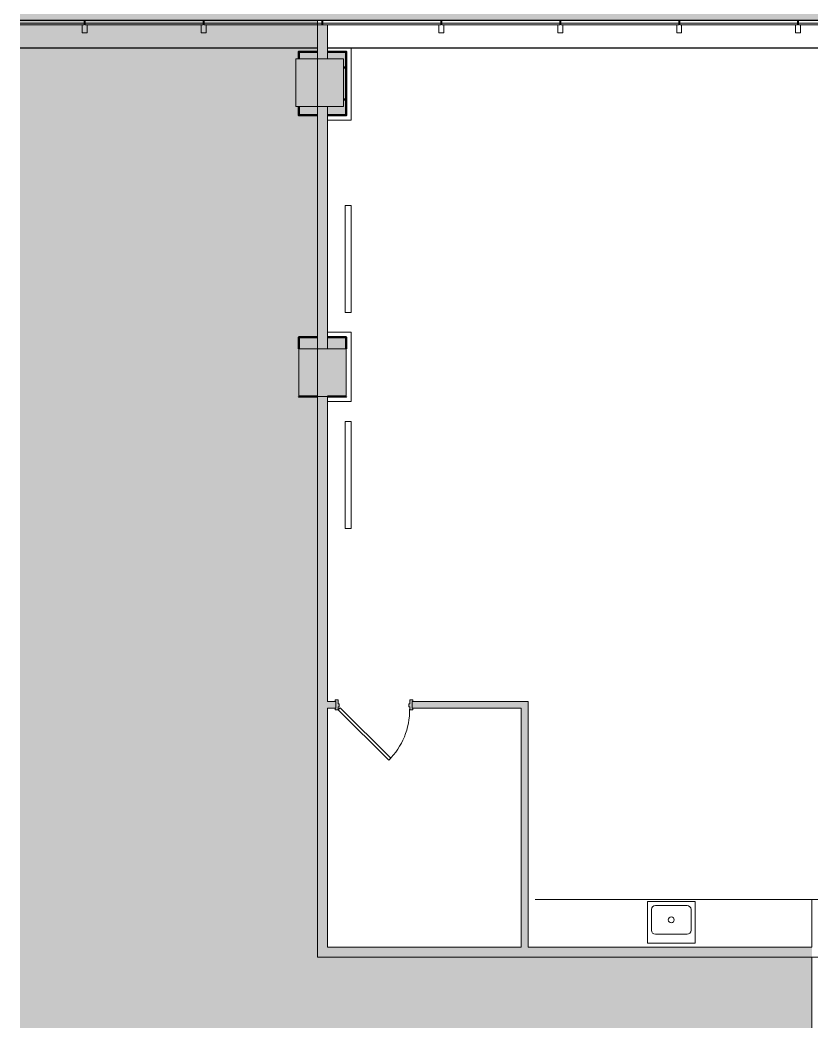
# Model space of a CAD drawing. Header units: inches. Extents: x 416 to 2283, y -56 to 1824.
# Drawn here: x 416 to 815, y 979 to 1485 of the extents above; entities that cross this region are included whole.
import ezdxf

# ---------------------------------------------------------------- set-up
doc = ezdxf.new("R2010")
doc.units = ezdxf.units.IN
doc.header["$MEASUREMENT"] = 0
for name, color, linetype, lineweight in [('A-DETL-GENF', 92, 'Continuous', 9), ('A-DETL-THIN', 151, 'Continuous', 9), ('A-DOOR', 31, 'Continuous', 13), ('A-WALL-PATT', 111, 'Continuous', 13), ('I-WALL', 2, 'Continuous', 13), ('Orbis - Background_dwg', 8, 'Continuous', 9), ('Orbis_AR$0$A-Wall-Exst', 7, 'Continuous', 9), ('Orbis_AR$0$TI_Grid_E957150$0$S-P1-COLS-CONC', 50, 'Continuous', 50), ('Orbis_AR$0$TI_Grid_E957150$0$S-P4-COLS-CONC', 50, 'Continuous', 50), ('Orbis_BB$0$A-Glaz-Assm', 10, 'Continuous', 20), ('Orbis_BB$0$A-Glaz-Assm-Glaz', 10, 'Continuous', 20), ('Orbis_BB$0$A-Wall-Exst', 7, 'Continuous', 9), ('Orbis_BB$0$TI_ARCH-02_E957150$0$A-Wall-Blow', 130, 'Continuous', 30), ('Orbis_BB$0$TI_Grid_E957150$0$S-02-COLS-CONC', 50, 'Continuous', 50), ('Orbis_BB$0$TI_Grid_E957150$0$S-02-COLS-CONC-PATT', 10, 'Continuous', 20), ('Orbis_BB$0$TI_Grid_E957150$0$S-04-COLS-CONC', 50, 'Continuous', 50), ('Orbis_BB$0$TI_Grid_E957150$0$S-05-COLS-CONC', 50, 'Continuous', 50), ('Orbis_BB$0$TI_Grid_E957150$0$S-06-COLS-CONC', 50, 'Continuous', 50), ('Orbis_BB$0$TI_Grid_E957150$0$S-07-COLS-CONC', 50, 'Continuous', 50), ('Orbis_BB$0$TI_Grid_E957150$0$S-08-COLS-CONC', 50, 'Continuous', 50), ('Orbis_BB$0$TI_Grid_E957150$0$S-09-COLS-CONC', 50, 'Continuous', 50), ('Orbis_BB$0$TI_Grid_E957150$0$S-11-COLS-CONC', 50, 'Continuous', 50), ('Orbis_BB$0$TI_Grid_E957150$0$S-12-COLS-CONC', 50, 'Continuous', 50), ('Orbis_BB$0$TI_Grid_E957150$0$S-12-COLS-CONC-PATT', 10, 'Continuous', 20), ('Orbis_BB$0$TI_Grid_E957150$0$S-P1-COLS-CONC', 50, 'Continuous', 50), ('Orbis_BB$0$TI_Grid_E957150$0$S-P1-COLS-CONC-PATT', 10, 'Continuous', 20), ('Orbis_BB$0$TI_Grid_E957150$0$S-P4-COLS-CONC', 50, 'Continuous', 50), ('Orbis_Furn$0$A-Flor-Case-Neww', 7, 'Continuous', 9), ('Orbis_Furn$0$A-Flor-Eqpm', 7, 'Continuous', 9), ('Orbis_Furn$0$A-Flor-Pfix-Neww', 7, 'Continuous', 9), ('S-COLS', 52, 'Continuous', 13)]:
    doc.layers.add(name, color=color, linetype=linetype, lineweight=lineweight)

# ---------------------------------------------------------------- blocks, each defined once
blk = doc.blocks.new('Concrete-Rectangular-Column - 24 x 24-V1-Level XX  POWER _ SIGNAL')
at = {"layer": 'S-COLS', "lineweight": 9}
blk.add_hatch(color=7, dxfattribs=at).paths.add_polyline_path([(12, -12), (12, 12), (-12, 12), (-12, -12)], flags=0)
at = {"layer": 'S-COLS', "color": 8, "lineweight": 20}
for p, q in [((12, 12), (-12, 12)), ((-12, 12), (-12, -12)), ((12, -12), (12, 12)), ((-12, -12), (12, -12))]:
    blk.add_line(p, q, dxfattribs=at)
blk = doc.blocks.new('Door - Single - Solid Door-6928107-Level XX  POWER _ SIGNAL')
at = {"layer": 'A-DOOR'}
h = blk.add_hatch(color=250, dxfattribs=at)
h.paths.add_polyline_path([(23.62, -2.59), (23.62, -1.84), (23.24, -1.84), (23.24, 1.66), (23.62, 1.66), (23.62, 2.41), (22.12, 2.41), (22.12, 0.41), (21.62, 0.41), (21.62, -1.09), (22.12, -1.09), (22.12, -2.59), (23.24, -2.59)], flags=0)
h.paths.add_polyline_path([(-14.13, -2.59), (-14.13, -1.09), (-13.63, -1.09), (-13.63, 0.41), (-14.13, 0.41), (-14.13, 2.41), (-15.63, 2.41), (-15.63, 1.66), (-15.26, 1.66), (-15.26, -1.84), (-15.63, -1.84), (-15.63, -2.59), (-15.26, -2.59)], flags=0)
at = {"layer": 'A-DOOR', "color": 8, "lineweight": 20}
for p, q in [((-15.63, 2.41), (-14.13, 2.41)), ((-15.63, 1.66), (-15.63, 2.41)), ((-14.13, 2.41), (-14.13, 0.41)), ((-14.13, 0.41), (-13.63, 0.41)), ((-13.63, 0.41), (-13.63, -1.09)), ((21.62, 0.41), (22.12, 0.41)), ((21.62, -1.09), (21.62, 0.41)), ((22.12, 2.41), (23.62, 2.41)), ((22.12, 0.41), (22.12, 2.41)), ((23.62, 2.41), (23.62, 1.66)), ((-15.63, -2.59), (-15.63, -1.84)), ((-14.13, -2.59), (-15.63, -2.59)), ((-14.13, -1.09), (-14.13, -2.59)), ((-13.63, -1.09), (-14.13, -1.09)), ((-13.03, -1.62), (-14.01, -2.59)), ((-14.01, -2.59), (11.45, -28.04)), ((12.42, -27.07), (-13.03, -1.62)), ((22.12, -1.09), (21.62, -1.09)), ((22.12, -2.59), (22.12, -1.09)), ((23.62, -2.59), (22.12, -2.59)), ((23.62, -1.84), (23.62, -2.59)), ((11.45, -28.04), (12.42, -27.07))]:
    blk.add_line(p, q, dxfattribs=at)
at = {"layer": 'A-DOOR', "lineweight": 9}
blk.add_arc((-14.01, -2.59), 36, 315, 0.5, dxfattribs=at)
blk = doc.blocks.new('Orbis - Background_dwg_Orbis_Furn$0$I_PLUMB_SINK_KITCHEN - SINGLE B_P-7347686-Level XX  POWER _ SIGNAL')
at = {"layer": 'Orbis_Furn$0$A-Flor-Pfix-Neww'}
for p, q in [((4.5, 8), (4.5, -8)), ((17, 10), (6.5, 10)), ((19, -8), (19, 8)), ((6.5, -10), (17, -10))]:
    blk.add_line(p, q, dxfattribs=at)
at = {"layer": 'Orbis_Furn$0$A-Flor-Pfix-Neww', "flags": 128}
blk.add_lwpolyline([(21, 12), (0, 12), (0, -12), (21, -12)], close=True, dxfattribs=at)
at = {"layer": 'Orbis_Furn$0$A-Flor-Pfix-Neww'}
blk.add_circle((11.75, 0), 1.5, dxfattribs=at)
for centre, start, end in [((6.5, 8), 90, 180), ((17, 8), 0, 90), ((6.5, -8), 180, 270), ((17, -8), 270, 0)]:
    blk.add_arc(centre, 2, start, end, dxfattribs=at)
blk = doc.blocks.new('Orbis - Background_dwg__U73-7347687-Level XX  POWER _ SIGNAL')
blk.add_blockref('Orbis - Background_dwg_Orbis_Furn$0$I_PLUMB_SINK_KITCHEN - SINGLE B_P-7347686-Level XX  POWER _ SIGNAL', (0, 0))
blk = doc.blocks.new('Orbis - Background_dwg__U58-7347739-Level XX  POWER _ SIGNAL')
at = {"layer": 'Orbis_BB$0$TI_Grid_E957150$0$S-12-COLS-CONC-PATT', "lineweight": 50}
h = blk.add_hatch(color=50, dxfattribs=at)
h.paths.add_polyline_path([(11288.66, 2266.91), (11288.66, 2274.91), (11279.16, 2274.91), (11279.16, 2271.31), (11287.22, 2271.31), (11287.22, 2266.91)], flags=0)
h.paths.add_polyline_path([(11264.66, 2271.31), (11274.16, 2271.31), (11274.16, 2274.91), (11264.66, 2274.91)], flags=0)
at = {"layer": 'Orbis_BB$0$TI_Grid_E957150$0$S-12-COLS-CONC'}
blk.add_line((11288.66, 2274.91), (11279.16, 2274.91), dxfattribs=at)
at = {"layer": 'Orbis_BB$0$TI_Grid_E957150$0$S-12-COLS-CONC', "flags": 128}
for points in [[(11274.16, 2274.91), (11264.66, 2274.91), (11264.66, 2271.31)], [(11287.22, 2250.91), (11288.66, 2250.91), (11288.66, 2274.91)]]:
    blk.add_lwpolyline(points, dxfattribs=at)
blk = doc.blocks.new('Orbis - Background_dwg__U59-7347742-Level XX  POWER _ SIGNAL')
at = {"layer": 'Orbis_BB$0$TI_Grid_E957150$0$S-12-COLS-CONC-PATT', "lineweight": 50}
blk.add_hatch(color=50, dxfattribs=at).paths.add_polyline_path([(11288.66, 2100.91), (11288.66, 2100.96), (11279.16, 2100.96), (11279.16, 2100.91)], flags=0)
at = {"layer": 'Orbis_BB$0$TI_Grid_E957150$0$S-12-COLS-CONC'}
for p, q in [((11264.66, 2100.91), (11264.66, 2100.96)), ((11274.16, 2100.91), (11264.66, 2100.91))]:
    blk.add_line(p, q, dxfattribs=at)
at = {"layer": 'Orbis_BB$0$TI_Grid_E957150$0$S-12-COLS-CONC', "flags": 128}
blk.add_lwpolyline([(11288.66, 2100.96), (11288.66, 2100.91), (11279.16, 2100.91)], dxfattribs=at)
blk = doc.blocks.new('Orbis - Background_dwg_Orbis_BB-7347761-Level XX  POWER _ SIGNAL')
at = {"layer": 'Orbis_BB$0$TI_Grid_E957150$0$S-02-COLS-CONC-PATT', "lineweight": 9}
h = blk.add_hatch(color=7, dxfattribs=at)
h.paths.add_polyline_path([(11287.22, 2242.91), (11288.66, 2242.91), (11288.66, 2266.91), (11287.22, 2266.91), (11287.22, 2247.31), (11279.16, 2247.31), (11279.16, 2242.91)], flags=0)
h.paths.add_polyline_path([(11264.66, 2242.91), (11274.16, 2242.91), (11274.16, 2247.31), (11264.66, 2247.31)], flags=0)
h.paths.add_polyline_path([(11288.66, 2274.91), (11288.66, 2274.91), (11287.22, 2274.91)], flags=0)
at = {"layer": 'Orbis_BB$0$TI_Grid_E957150$0$S-P1-COLS-CONC-PATT', "lineweight": 9}
h = blk.add_hatch(color=7, dxfattribs=at)
h.paths.add_polyline_path([(11274.16, 2100.91), (11274.16, 2100.96), (11264.66, 2100.96), (11264.66, 2100.91)], flags=0)
h.paths.add_polyline_path([(11264.66, 2124.96), (11274.16, 2124.96), (11274.16, 2130.91), (11264.66, 2130.91)], flags=0)
h.paths.add_polyline_path([(11288.66, 2124.96), (11288.66, 2130.91), (11279.16, 2130.91), (11279.16, 2124.96), (11287.22, 2124.96)], flags=0)
at = {"layer": 'Orbis_BB$0$A-Glaz-Assm', "flags": 128}
for points in [[(11155.41, 2284.42), (11157.91, 2284.42), (11157.91, 2288.42), (11156.91, 2288.42), (11156.91, 2290.42), (11156.41, 2290.42), (11156.41, 2288.42), (11155.41, 2288.42)], [(11215.41, 2284.42), (11217.91, 2284.42), (11217.91, 2288.42), (11216.91, 2288.42), (11216.91, 2290.42), (11216.41, 2290.42), (11216.41, 2288.42), (11215.41, 2288.42)], [(11335.41, 2284.42), (11337.91, 2284.42), (11337.91, 2288.42), (11336.91, 2288.42), (11336.91, 2290.42), (11336.41, 2290.42), (11336.41, 2288.42), (11335.41, 2288.42)], [(11395.41, 2284.42), (11397.91, 2284.42), (11397.91, 2288.42), (11396.91, 2288.42), (11396.91, 2290.42), (11396.41, 2290.42), (11396.41, 2288.42), (11395.41, 2288.42)], [(11455.41, 2284.42), (11457.91, 2284.42), (11457.91, 2288.42), (11456.91, 2288.42), (11456.91, 2290.42), (11456.41, 2290.42), (11456.41, 2288.42), (11455.41, 2288.42)], [(11515.41, 2284.42), (11517.91, 2284.42), (11517.91, 2288.42), (11516.91, 2288.42), (11516.91, 2290.42), (11516.41, 2290.42), (11516.41, 2288.42), (11515.41, 2288.42)]]:
    blk.add_lwpolyline(points, close=True, dxfattribs=at)
blk.add_lwpolyline([(11276.91, 2288.42), (11276.91, 2290.42), (11276.41, 2290.42), (11276.41, 2288.42)], dxfattribs=at)
at = {"layer": 'Orbis_BB$0$A-Glaz-Assm-Glaz'}
blk.add_line((11216.91, 2288.42), (11274.16, 2288.42), dxfattribs=at)
at = {"layer": 'Orbis_BB$0$A-Glaz-Assm-Glaz', "flags": 128}
for points in [[(11124.05, 2288.42), (11156.41, 2288.42), (11156.41, 2289.42), (11124.05, 2289.42)], [(11276.41, 2288.42), (11276.41, 2289.42), (11216.91, 2289.42), (11216.91, 2288.42)], [(11279.16, 2288.42), (11336.41, 2288.42), (11336.41, 2289.42), (11276.91, 2289.42), (11276.91, 2288.42)]]:
    blk.add_lwpolyline(points, dxfattribs=at)
for points in [[(11156.91, 2288.42), (11216.41, 2288.42), (11216.41, 2289.42), (11156.91, 2289.42)], [(11336.91, 2288.42), (11396.41, 2288.42), (11396.41, 2289.42), (11336.91, 2289.42)], [(11396.91, 2288.42), (11456.41, 2288.42), (11456.41, 2289.42), (11396.91, 2289.42)], [(11456.91, 2288.42), (11516.41, 2288.42), (11516.41, 2289.42), (11456.91, 2289.42)], [(11516.91, 2288.42), (11576.41, 2288.42), (11576.41, 2289.42), (11516.91, 2289.42)]]:
    blk.add_lwpolyline(points, close=True, dxfattribs=at)
at = {"layer": 'Orbis_BB$0$A-Wall-Exst'}
blk.add_line((11279.16, 2276.92), (11291.16, 2276.92), dxfattribs=at)
at = {"layer": 'Orbis_BB$0$TI_ARCH-02_E957150$0$A-Wall-Blow'}
for p, q in [((11124.05, 2290.92), (11637.91, 2290.92)), ((11124.05, 2276.92), (11274.16, 2276.92)), ((11279.16, 2276.92), (11620.66, 2276.92))]:
    blk.add_line(p, q, dxfattribs=at)
at = {"layer": 'Orbis_BB$0$TI_Grid_E957150$0$S-02-COLS-CONC'}
for p, q in [((11264.66, 2274.91), (11264.66, 2271.31)), ((11274.16, 2274.91), (11264.66, 2274.91)), ((11264.66, 2100.91), (11264.66, 2100.96)), ((11274.16, 2100.91), (11264.66, 2100.91))]:
    blk.add_line(p, q, dxfattribs=at)
at = {"layer": 'Orbis_BB$0$TI_Grid_E957150$0$S-02-COLS-CONC', "flags": 128}
for points in [[(11279.16, 2242.91), (11288.66, 2242.91), (11288.66, 2274.91), (11279.16, 2274.91)], [(11264.66, 2247.31), (11264.66, 2242.91), (11274.16, 2242.91)], [(11288.66, 2100.96), (11288.66, 2100.91), (11279.16, 2100.91)]]:
    blk.add_lwpolyline(points, dxfattribs=at)
at = {"layer": 'Orbis_BB$0$TI_Grid_E957150$0$S-04-COLS-CONC'}
for p, q in [((11287.22, 2250.91), (11288.66, 2250.91)), ((11279.16, 2100.91), (11288.66, 2100.91)), ((11288.66, 2100.91), (11288.66, 2100.96))]:
    blk.add_line(p, q, dxfattribs=at)
at = {"layer": 'Orbis_BB$0$TI_Grid_E957150$0$S-04-COLS-CONC', "flags": 128}
for points in [[(11274.16, 2274.91), (11264.66, 2274.91), (11264.66, 2271.31)], [(11288.66, 2250.91), (11288.66, 2274.91), (11279.16, 2274.91)], [(11264.66, 2100.96), (11264.66, 2100.91), (11274.16, 2100.91)]]:
    blk.add_lwpolyline(points, dxfattribs=at)
at = {"layer": 'Orbis_BB$0$TI_Grid_E957150$0$S-05-COLS-CONC'}
for p, q in [((11287.22, 2250.91), (11288.66, 2250.91)), ((11264.66, 2100.91), (11264.66, 2100.96)), ((11274.16, 2100.91), (11264.66, 2100.91))]:
    blk.add_line(p, q, dxfattribs=at)
at = {"layer": 'Orbis_BB$0$TI_Grid_E957150$0$S-05-COLS-CONC', "flags": 128}
for points in [[(11274.16, 2274.91), (11264.66, 2274.91), (11264.66, 2271.31)], [(11288.66, 2250.91), (11288.66, 2274.91), (11279.16, 2274.91)], [(11288.66, 2100.96), (11288.66, 2100.91), (11279.16, 2100.91)]]:
    blk.add_lwpolyline(points, dxfattribs=at)
at = {"layer": 'Orbis_BB$0$TI_Grid_E957150$0$S-06-COLS-CONC'}
for p, q in [((11287.22, 2250.91), (11288.66, 2250.91)), ((11279.16, 2100.91), (11288.66, 2100.91)), ((11288.66, 2100.91), (11288.66, 2100.96))]:
    blk.add_line(p, q, dxfattribs=at)
at = {"layer": 'Orbis_BB$0$TI_Grid_E957150$0$S-06-COLS-CONC', "flags": 128}
for points in [[(11274.16, 2274.91), (11264.66, 2274.91), (11264.66, 2271.31)], [(11288.66, 2250.91), (11288.66, 2274.91), (11279.16, 2274.91)], [(11264.66, 2100.96), (11264.66, 2100.91), (11274.16, 2100.91)]]:
    blk.add_lwpolyline(points, dxfattribs=at)
at = {"layer": 'Orbis_BB$0$TI_Grid_E957150$0$S-07-COLS-CONC'}
for p, q in [((11287.22, 2250.91), (11288.66, 2250.91)), ((11264.66, 2100.91), (11264.66, 2100.96)), ((11274.16, 2100.91), (11264.66, 2100.91))]:
    blk.add_line(p, q, dxfattribs=at)
at = {"layer": 'Orbis_BB$0$TI_Grid_E957150$0$S-07-COLS-CONC', "flags": 128}
for points in [[(11274.16, 2274.91), (11264.66, 2274.91), (11264.66, 2271.31)], [(11288.66, 2250.91), (11288.66, 2274.91), (11279.16, 2274.91)], [(11288.66, 2100.96), (11288.66, 2100.91), (11279.16, 2100.91)]]:
    blk.add_lwpolyline(points, dxfattribs=at)
at = {"layer": 'Orbis_BB$0$TI_Grid_E957150$0$S-08-COLS-CONC'}
for p, q in [((11287.22, 2250.91), (11288.66, 2250.91)), ((11279.16, 2100.91), (11288.66, 2100.91)), ((11288.66, 2100.91), (11288.66, 2100.96))]:
    blk.add_line(p, q, dxfattribs=at)
at = {"layer": 'Orbis_BB$0$TI_Grid_E957150$0$S-08-COLS-CONC', "flags": 128}
for points in [[(11274.16, 2274.91), (11264.66, 2274.91), (11264.66, 2271.31)], [(11288.66, 2250.91), (11288.66, 2274.91), (11279.16, 2274.91)], [(11264.66, 2100.96), (11264.66, 2100.91), (11274.16, 2100.91)]]:
    blk.add_lwpolyline(points, dxfattribs=at)
at = {"layer": 'Orbis_BB$0$TI_Grid_E957150$0$S-09-COLS-CONC'}
for p, q in [((11287.22, 2250.91), (11288.66, 2250.91)), ((11264.66, 2100.91), (11264.66, 2100.96)), ((11274.16, 2100.91), (11264.66, 2100.91))]:
    blk.add_line(p, q, dxfattribs=at)
at = {"layer": 'Orbis_BB$0$TI_Grid_E957150$0$S-09-COLS-CONC', "flags": 128}
for points in [[(11274.16, 2274.91), (11264.66, 2274.91), (11264.66, 2271.31)], [(11288.66, 2250.91), (11288.66, 2274.91), (11279.16, 2274.91)], [(11288.66, 2100.96), (11288.66, 2100.91), (11279.16, 2100.91)]]:
    blk.add_lwpolyline(points, dxfattribs=at)
at = {"layer": 'Orbis_BB$0$TI_Grid_E957150$0$S-11-COLS-CONC'}
for p, q in [((11288.66, 2274.91), (11279.16, 2274.91)), ((11264.66, 2100.91), (11264.66, 2100.96)), ((11274.16, 2100.91), (11264.66, 2100.91))]:
    blk.add_line(p, q, dxfattribs=at)
at = {"layer": 'Orbis_BB$0$TI_Grid_E957150$0$S-11-COLS-CONC', "flags": 128}
for points in [[(11274.16, 2274.91), (11264.66, 2274.91), (11264.66, 2271.31)], [(11287.22, 2250.91), (11288.66, 2250.91), (11288.66, 2274.91)], [(11288.66, 2100.96), (11288.66, 2100.91), (11279.16, 2100.91)]]:
    blk.add_lwpolyline(points, dxfattribs=at)
at = {"layer": 'Orbis_BB$0$TI_Grid_E957150$0$S-P1-COLS-CONC'}
for p, q in [((11288.66, 2242.91), (11279.16, 2242.91)), ((11279.16, 2100.91), (11288.66, 2100.91)), ((11288.66, 2100.91), (11288.66, 2100.96))]:
    blk.add_line(p, q, dxfattribs=at)
at = {"layer": 'Orbis_BB$0$TI_Grid_E957150$0$S-P1-COLS-CONC', "flags": 128}
for points in [[(11287.22, 2266.91), (11288.66, 2266.91), (11288.66, 2242.91)], [(11274.16, 2242.91), (11264.66, 2242.91), (11264.66, 2247.31)], [(11274.16, 2130.91), (11264.66, 2130.91), (11264.66, 2124.96)], [(11288.66, 2124.96), (11288.66, 2130.91), (11279.16, 2130.91)], [(11264.66, 2100.96), (11264.66, 2100.91), (11274.16, 2100.91)]]:
    blk.add_lwpolyline(points, dxfattribs=at)
at = {"layer": 'Orbis_BB$0$TI_Grid_E957150$0$S-P4-COLS-CONC'}
for p, q in [((11288.66, 2266.91), (11287.22, 2266.91)), ((11279.16, 2130.91), (11288.66, 2130.91)), ((11288.66, 2130.91), (11288.66, 2124.96))]:
    blk.add_line(p, q, dxfattribs=at)
at = {"layer": 'Orbis_BB$0$TI_Grid_E957150$0$S-P4-COLS-CONC', "flags": 128}
for points in [[(11279.16, 2242.91), (11288.66, 2242.91), (11288.66, 2266.91)], [(11264.66, 2247.31), (11264.66, 2242.91), (11274.16, 2242.91)], [(11264.66, 2124.96), (11264.66, 2130.91), (11274.16, 2130.91)], [(11274.16, 2100.91), (11264.66, 2100.91), (11264.66, 2100.96)], [(11288.66, 2100.96), (11288.66, 2100.91), (11279.16, 2100.91)]]:
    blk.add_lwpolyline(points, dxfattribs=at)
for name in ['Orbis - Background_dwg__U58-7347739-Level XX  POWER _ SIGNAL', 'Orbis - Background_dwg__U59-7347742-Level XX  POWER _ SIGNAL']:
    blk.add_blockref(name, (0, 0))
blk = doc.blocks.new('Orbis - Background_dwg-7329766-Level XX  POWER _ SIGNAL')
at = {"layer": 'Orbis_AR$0$A-Wall-Exst'}
blk.add_hatch(color=256, dxfattribs=at).paths.add_polyline_path([(453.37, 1294.97), (453.37, 1298.97), (450.37, 1298.97), (450.37, 1477.73), (446.37, 1477.73), (446.37, 1298.97), (415.76, 1298.97), (415.76, 1294.97), (450.37, 1294.97)], flags=0)
h = blk.add_hatch(color=256, dxfattribs=at)
h.paths.add_polyline_path([(532.87, 794.97), (532.87, 798.47), (522.87, 798.47), (522.87, 841.73), (531.62, 841.73), (531.62, 845.23), (523.37, 845.23), (523.37, 948.22), (552.87, 948.22), (552.87, 931.47), (583.87, 931.47), (583.87, 948.22), (637.37, 948.22), (637.37, 952.22), (583.87, 952.22), (583.87, 962.47), (552.87, 962.47), (552.87, 952.22), (415.76, 952.22), (415.76, 948.22), (519.37, 948.22), (519.37, 798.97), (415.76, 798.97), (415.76, 794.97), (527.87, 794.97)], flags=0)
h.paths.add_polyline_path([(558.83, 934.77), (556.37, 934.77), (556.37, 934.97), (553.37, 934.97), (553.37, 958.97), (583.37, 958.97), (583.37, 934.97), (580.37, 934.97), (580.37, 934.77), (560.13, 934.77)], flags=0)
h.paths.add_polyline_path([(680.37, 948.22), (680.37, 952.22), (677.37, 952.22), (677.37, 948.22)], flags=0)
h.paths.add_polyline_path([(449.87, 1044.97), (565.87, 1044.97), (565.87, 1048.97), (449.87, 1048.97), (449.87, 1230.97), (457.87, 1230.97), (457.87, 1234.97), (442.87, 1234.97), (442.87, 1230.97), (445.87, 1230.97), (445.87, 1048.97), (415.76, 1048.97), (415.76, 1044.97), (445.87, 1044.97)], flags=0)
h.paths.add_polyline_path([(556.37, 1230.97), (565.87, 1230.97), (565.87, 1234.97), (526.78, 1234.97), (526.78, 1237.97), (522.78, 1237.97), (522.78, 1234.97), (497.87, 1234.97), (497.87, 1230.97), (526.99, 1230.97)], flags=0)
h.paths.add_polyline_path([(522.78, 1277.97), (526.78, 1277.97), (526.78, 1294.97), (552.87, 1294.97), (552.87, 1284.97), (565.87, 1284.97), (565.87, 1288.47), (556.37, 1288.47), (556.37, 1325.47), (565.87, 1325.47), (565.87, 1328.97), (552.87, 1328.97), (552.87, 1298.97), (493.37, 1298.97), (493.37, 1294.97), (522.78, 1294.97), (522.78, 1294.36)], flags=0)
h.paths.add_polyline_path([(565.87, 1433.47), (565.87, 1436.97), (556.37, 1436.97), (556.37, 1441.37), (554.93, 1441.37), (554.93, 1465.37), (556.37, 1465.37), (556.37, 1468.97), (552.87, 1468.97), (552.87, 1433.47), (556.75, 1433.47)], flags=0)
at = {"layer": 'Orbis_AR$0$A-Wall-Exst', "flags": 128}
for points in [[(570.87, 1470.98), (582.87, 1470.98), (582.87, 1434.47), (570.87, 1434.47)], [(570.87, 1292.47), (582.87, 1292.47), (582.87, 1327.47), (570.87, 1327.47)]]:
    blk.add_lwpolyline(points, dxfattribs=at)
at = {"layer": 'Orbis_AR$0$TI_Grid_E957150$0$S-P1-COLS-CONC'}
for p, q in [((556.37, 1436.97), (556.37, 1441.37)), ((570.87, 1294.97), (580.37, 1294.97)), ((580.37, 1294.97), (580.37, 1295.02))]:
    blk.add_line(p, q, dxfattribs=at)
at = {"layer": 'Orbis_AR$0$TI_Grid_E957150$0$S-P1-COLS-CONC', "flags": 128}
for points in [[(565.87, 1324.97), (556.37, 1324.97), (556.37, 1319.02)], [(580.37, 1319.02), (580.37, 1324.97), (570.87, 1324.97)], [(556.37, 1295.02), (556.37, 1294.97), (565.87, 1294.97)]]:
    blk.add_lwpolyline(points, dxfattribs=at)
at = {"layer": 'Orbis_AR$0$TI_Grid_E957150$0$S-P4-COLS-CONC'}
for p, q in [((556.37, 1441.37), (556.37, 1436.97)), ((570.87, 1324.97), (580.37, 1324.97)), ((580.37, 1324.97), (580.37, 1319.02))]:
    blk.add_line(p, q, dxfattribs=at)
at = {"layer": 'Orbis_AR$0$TI_Grid_E957150$0$S-P4-COLS-CONC', "flags": 128}
for points in [[(556.37, 1319.02), (556.37, 1324.97), (565.87, 1324.97)], [(565.87, 1294.97), (556.37, 1294.97), (556.37, 1295.02)], [(580.37, 1295.02), (580.37, 1294.97), (570.87, 1294.97)]]:
    blk.add_lwpolyline(points, dxfattribs=at)
at = {"layer": 'Orbis_Furn$0$A-Flor-Case-Neww'}
blk.add_line((815.37, 1041.22), (675.62, 1041.22), dxfattribs=at)
at = {"layer": 'Orbis_Furn$0$A-Flor-Eqpm', "flags": 128}
for points in [[(579.87, 1337.47), (579.87, 1391.47), (582.87, 1391.47), (582.87, 1337.47)], [(579.87, 1282.47), (579.87, 1228.47), (582.87, 1228.47), (582.87, 1282.47)]]:
    blk.add_lwpolyline(points, close=True, dxfattribs=at)
blk.add_blockref('Orbis - Background_dwg_Orbis_BB-7347761-Level XX  POWER _ SIGNAL', (-10708.29, -805.94))
at = {"extrusion": (0, 0, -1), "zscale": -1, "rotation": 90.00000000000001}
blk.add_blockref('Orbis - Background_dwg__U73-7347687-Level XX  POWER _ SIGNAL', (-744.37, 1019.22), dxfattribs=at)

msp = doc.modelspace()

# ---------------------------------------------------------------- hatches: boundary and pattern name
at = {"layer": 'A-DETL-GENF'}
h = msp.add_hatch(color=9, dxfattribs=at)
h.paths.add_polyline_path([(1806.16, -9.77), (2180.09, -9.77), (2180.09, 282.04), (2178.37, 282.04), (2178.37, 269.98), (2160.37, 269.98), (2160.37, 281.98), (2145.5, 281.98), (2145.5, 222.1), (2148.37, 222.1), (2148.37, 48.98), (1645.98, 48.98), (1645.98, 56.98), (1645.87, 56.98), (1645.87, 67.98), (1645.98, 67.98), (1645.98, 68.19), (1645.77, 68.21), (1643.24, 68.89), (1642.84, 69.08), (1642.63, 69.12), (1642.36, 69.3), (1640.87, 69.99), (1639.47, 70.98), (1636.37, 70.98), (1636.37, 74.07), (1635.38, 75.48), (1634.68, 76.98), (1634.51, 77.24), (1634.47, 77.43), (1634.27, 77.85), (1633.6, 80.38), (1633.38, 83.07), (1633.6, 85.59), (1634.27, 88.11), (1635.38, 90.48), (1636.37, 91.9), (1636.37, 94.98), (1639.44, 94.98), (1640.87, 95.97), (1643.24, 97.08), (1645.98, 97.86), (1645.98, 97.98), (1645.87, 97.98), (1645.87, 207.29), (1645.98, 207.29), (1645.98, 208.97), (1636.37, 208.97), (1636.37, 239.19), (1645.87, 239.19), (1645.87, 593.98), (1179.62, 593.98), (1179.62, 528.98), (592.87, 528.98), (592.87, 464.97), (570.87, 464.97), (570.87, 469.97), (587.87, 469.97), (587.87, 521.97), (527.87, 521.97), (527.87, 469.97), (530.87, 469.97), (530.87, 464.97), (527.87, 464.97), (527.87, 299.85), (570.87, 299.85), (570.87, 268.97), (580.37, 268.97), (580.37, 208.97), (570.87, 208.97), (570.87, 117.73), (565.87, 117.73), (565.87, 168.98), (551.87, 168.98), (551.87, 249.98), (556.37, 249.98), (556.37, 268.97), (565.87, 268.97), (565.87, 294.85), (522.87, 294.85), (522.87, 310.85), (478.07, 310.85), (478.07, 314.85), (522.87, 314.85), (522.87, 517.98), (498.87, 517.98), (498.87, 521.97), (527.87, 521.98), (527.87, 593.97), (498.87, 593.97), (498.87, 597.97), (415.76, 597.97), (415.76, -9.77), (1750.54, -9.77)], flags=0)
h.paths.add_polyline_path([(1439.37, 58.98), (1435.75, 59.1), (1357.37, 59.1), (1357.37, 54.98), (1402.37, 54.98), (1402.37, 58.98), (1435.75, 58.98)], flags=0)
h.paths.add_polyline_path([(1354.37, 47.98), (1350.37, 47.98), (1350.37, 122.98), (1361, 122.98), (1361, 62.73), (1439.37, 62.73), (1439.37, 51.98), (1409.37, 51.98), (1409.37, 47.98), (1357.37, 47.98)], flags=0)
h.paths.add_polyline_path([(928.37, 67.98), (928.24, 68), (925.84, 68.21), (923.32, 68.89), (922.97, 69.05), (922.63, 69.12), (922.17, 69.42), (920.95, 69.99), (919.55, 70.98), (916.37, 70.98), (916.37, 74.18), (915.46, 75.48), (914.94, 76.59), (914.49, 77.34), (914.35, 77.85), (913.68, 80.38), (913.45, 82.58), (913.39, 83.07), (913.51, 83.68), (913.68, 85.59), (914.51, 88.72), (914.92, 89.32), (915.46, 90.48), (916.37, 91.79), (916.37, 94.98), (919.52, 94.98), (920.95, 95.97), (922.25, 96.58), (922.63, 96.83), (922.91, 96.89), (923.32, 97.08), (925.84, 97.76), (928.54, 97.98), (931.05, 97.76), (933.58, 97.08), (935.95, 95.97), (937.37, 94.98), (940.37, 94.98), (940.37, 92.01), (941.44, 90.48), (942.54, 88.11), (943.22, 85.59), (943.45, 82.98), (943.22, 80.38), (942.54, 77.85), (941.44, 75.48), (940.37, 73.96), (940.37, 70.98), (937.35, 70.98), (935.95, 69.99), (933.58, 68.89), (931.05, 68.21), (928.41, 67.98)], flags=0)
h.paths.add_polyline_path([(568.37, 67.98), (568.3, 67.99), (565.77, 68.21), (563.24, 68.89), (562.84, 69.08), (562.63, 69.12), (562.36, 69.3), (560.87, 69.99), (559.47, 70.98), (556.37, 70.98), (556.37, 74.07), (555.38, 75.48), (554.68, 76.98), (554.51, 77.24), (554.47, 77.43), (554.27, 77.85), (553.6, 80.38), (553.38, 83.07), (553.6, 85.59), (554.27, 88.11), (555.38, 90.48), (556.37, 91.9), (556.37, 94.98), (559.44, 94.98), (560.87, 95.97), (563.24, 97.08), (565.77, 97.76), (568.46, 97.98), (570.97, 97.76), (573.5, 97.08), (575.87, 95.97), (577.3, 94.98), (580.37, 94.98), (580.37, 91.9), (581.36, 90.48), (582.47, 88.11), (583.14, 85.59), (583.37, 82.97), (583.14, 80.38), (582.47, 77.85), (582.27, 77.43), (582.23, 77.24), (582.06, 76.98), (581.36, 75.48), (580.37, 74.07), (580.37, 70.98), (577.27, 70.98), (575.87, 69.99), (574.38, 69.3), (574.11, 69.12), (573.9, 69.08), (573.5, 68.89), (570.97, 68.21), (568.41, 67.98)], flags=0)
h.paths.add_polyline_path([(1288.37, 67.98), (1288.3, 67.99), (1285.77, 68.21), (1283.24, 68.89), (1282.84, 69.08), (1282.63, 69.12), (1282.36, 69.3), (1280.87, 69.99), (1279.47, 70.98), (1276.37, 70.98), (1276.37, 74.07), (1275.38, 75.48), (1274.68, 76.98), (1274.51, 77.24), (1274.47, 77.43), (1274.27, 77.85), (1273.6, 80.38), (1273.38, 83.07), (1273.6, 85.59), (1274.27, 88.11), (1275.38, 90.48), (1276.37, 91.9), (1276.37, 94.98), (1279.44, 94.98), (1280.87, 95.97), (1283.24, 97.08), (1285.77, 97.76), (1288.46, 97.98), (1290.97, 97.76), (1293.5, 97.08), (1295.87, 95.97), (1297.3, 94.98), (1300.37, 94.98), (1300.37, 91.9), (1301.36, 90.48), (1302.47, 88.11), (1303.14, 85.59), (1303.37, 82.97), (1303.14, 80.38), (1302.47, 77.85), (1302.27, 77.43), (1302.23, 77.24), (1302.06, 76.98), (1301.36, 75.48), (1300.37, 74.07), (1300.37, 70.98), (1297.27, 70.98), (1295.87, 69.99), (1294.38, 69.3), (1294.11, 69.12), (1293.9, 69.08), (1293.5, 68.89), (1290.97, 68.21), (1288.41, 67.98)], flags=0)
h.paths.add_polyline_path([(565.87, 172.48), (565.87, 208.97), (556.37, 208.97), (556.37, 246.48), (555.37, 246.48), (555.37, 172.48)], flags=0)
h.paths.add_polyline_path([(940.37, 208.97), (916.37, 208.97), (916.37, 209.19), (916.15, 209.19), (916.15, 239.19), (940.15, 239.19), (940.15, 238.97), (940.37, 238.97), (940.37, 214.97)], flags=0)
h.paths.add_polyline_path([(1288.06, 208.97), (1276.37, 208.97), (1276.37, 239.19), (1300.37, 239.19), (1300.37, 208.97)], flags=0)
h.paths.add_polyline_path([(1368.31, 449.11), (1368.31, 449.11), (1368.31, 463.86)], flags=0)
h.paths.add_polyline_path([(1327.07, 460.94), (1325.09, 461.25), (1325.44, 463.48), (1325.92, 463.4), (1325.94, 463.2), (1326.06, 463.02), (1326.12, 462.98), (1326.7, 462.93), (1326.8, 462.98), (1326.92, 463.18), (1326.94, 463.24), (1327.41, 463.14), (1327.2, 461.81)], flags=0)
h.paths.add_polyline_path([(1326.62, 462.91), (1326.06, 463.04), (1325.98, 463.15), (1325.95, 463.24), (1325.95, 463.48), (1327.78, 475.05), (1328.77, 474.89), (1326.87, 463.1), (1326.79, 463.03), (1326.62, 462.91)], flags=0)
h.paths.add_polyline_path([(1353.03, 467.68), (1353.03, 467.8), (1353.03, 470.92)], flags=0)
h.paths.add_polyline_path([(1341.47, 468.28), (1339.46, 469.3), (1339.69, 469.73), (1339.87, 469.68), (1340.08, 469.75), (1340.15, 469.8), (1340.38, 470.25), (1340.33, 470.48), (1340.21, 470.61), (1340.16, 470.67), (1340.38, 471.08), (1342.37, 470.06), (1342.19, 469.7)], flags=0)
h.paths.add_polyline_path([(1352.24, 469.36), (1352.24, 469.36), (1352.24, 469.9)], flags=0)
h.paths.add_polyline_path([(1339.87, 469.7), (1339.59, 469.8), (1329.18, 475.1), (1329.63, 475.99), (1340.22, 470.55), (1340.35, 470.36), (1340.34, 470.2), (1340.12, 469.79), (1339.97, 469.72)], flags=0)
h.paths.add_polyline_path([(1313.66, 472.68), (1313.35, 474.66), (1315.57, 475.01), (1315.65, 474.53), (1315.47, 474.46), (1315.33, 474.29), (1315.32, 474.14), (1315.43, 473.66), (1315.52, 473.57), (1315.71, 473.51), (1315.81, 473.51), (1315.88, 473.03), (1314.4, 472.8)], flags=0)
h.paths.add_polyline_path([(1315.71, 473.52), (1315.56, 473.59), (1315.39, 473.77), (1315.34, 474.24), (1315.51, 474.46), (1315.81, 474.54), (1327.3, 476.36), (1327.46, 475.37), (1315.74, 473.53)], flags=0)
h.paths.add_polyline_path([(1329.56, 476.44), (1328.85, 477.15), (1337.35, 485.59), (1337.45, 485.6), (1337.64, 485.58), (1337.99, 485.23), (1337.96, 484.86), (1337.88, 484.76), (1330.27, 477.15)], flags=0)
h.paths.add_polyline_path([(1327.51, 476.77), (1322.12, 487.37), (1322.15, 487.62), (1322.22, 487.73), (1322.65, 487.96), (1322.85, 487.91), (1322.98, 487.81), (1323.05, 487.73), (1328.4, 477.22), (1328.26, 477.15)], flags=0)
h.paths.add_polyline_path([(1369.31, 490.36), (1369.31, 490.36), (1369.31, 491.04)], flags=0)
h.paths.add_polyline_path([(1338.26, 484.43), (1337.92, 484.79), (1338.02, 484.94), (1338.03, 485.14), (1337.99, 485.24), (1337.59, 485.61), (1337.42, 485.62), (1337.24, 485.55), (1337.18, 485.51), (1336.84, 485.85), (1338.43, 487.44), (1339.85, 486.02), (1338.67, 484.85)], flags=0)
h.paths.add_polyline_path([(1321.71, 487.05), (1320.69, 489.06), (1322.47, 489.97), (1323.49, 487.96), (1323.04, 487.77), (1322.93, 487.89), (1322.75, 487.97), (1322.6, 487.94), (1322.15, 487.67), (1322.1, 487.56), (1322.11, 487.34), (1322.1, 487.26)], flags=0)
h.paths.add_polyline_path([(972.87, 593.97), (935.62, 593.98), (935.62, 598.98), (937.62, 598.98), (937.62, 740.22), (867.12, 740.22), (867.12, 647.48), (844.25, 647.48), (844.25, 623.98), (893.25, 623.98), (893.25, 598.98), (895.62, 598.98), (895.62, 593.98), (888.25, 593.98), (888.25, 612.48), (844.25, 612.48), (844.25, 593.98), (835.25, 593.98), (835.25, 598.98), (839.25, 598.98), (839.25, 647.48), (814.25, 647.48), (814.25, 652.48), (862.12, 652.48), (862.12, 745.22), (891.62, 745.22), (891.62, 840.22), (857.37, 840.22), (857.37, 845.22), (919.37, 845.22), (919.37, 947.22), (746.62, 947.22), (746.62, 845.22), (808.62, 845.22), (808.62, 706.22), (765.25, 706.22), (765.25, 598.98), (795.25, 598.98), (795.25, 593.98), (730.25, 593.98), (730.25, 598.98), (760.25, 598.98), (760.25, 706.22), (732.62, 706.22), (732.62, 711.22), (794.62, 711.22), (794.62, 840.22), (654.87, 840.22), (654.87, 774.98), (679.87, 774.98), (679.87, 769.98), (654.87, 769.98), (654.87, 674.98), (679.87, 674.98), (679.87, 652.48), (711.25, 652.48), (711.25, 647.48), (686.25, 647.48), (686.25, 598.98), (690.25, 598.98), (690.25, 593.98), (677.87, 593.98), (677.87, 598.98), (681.25, 598.98), (681.25, 647.48), (638.87, 647.48), (638.87, 627.97), (648.87, 627.97), (648.87, 598.98), (649.87, 598.98), (649.87, 593.98), (580.87, 593.98), (580.87, 599.98), (632.87, 599.98), (632.87, 807.98), (538.87, 807.97), (538.87, 599.98), (540.87, 599.98), (540.87, 593.98), (971.92, 593.97)], flags=0)
h.paths.add_polyline_path([(1209.87, 596.98), (1247.87, 596.98), (1247.87, 605.72), (1209.87, 605.72), (1209.87, 598.98)], flags=0)
h.paths.add_polyline_path([(1010.87, 596.98), (1010.87, 605.72), (972.87, 605.72), (972.87, 596.98)], flags=0)
h.paths.add_polyline_path([(528.14, 596.98), (536.87, 596.98), (536.87, 597.97), (527.87, 597.97), (527.87, 596.98)], flags=0)
h.paths.add_polyline_path([(634.87, 596.98), (648.87, 596.98), (648.87, 597.97), (634.87, 597.97)], flags=0)
h.paths.add_polyline_path([(519.37, 597.97), (522.87, 597.97), (522.87, 598.47), (519.37, 598.47)], flags=0)
h.paths.add_polyline_path([(1669.37, 598.98), (1669.37, 946.98), (1553.37, 946.98), (1553.37, 951.98), (1513.37, 951.98), (1513.37, 946.98), (1506.37, 946.97), (1506.37, 916.97), (1496.37, 916.97), (1496.37, 736.97), (1506.37, 736.97), (1506.37, 706.97), (1497.62, 706.97), (1497.62, 598.98), (1636.37, 598.98), (1636.37, 626.3), (1660.37, 626.3), (1660.37, 598.98), (1667.12, 598.98)], flags=0)
h.paths.add_polyline_path([(1305.62, 598.98), (1389.12, 598.98), (1389.12, 706.97), (1380.37, 706.97), (1380.37, 736.97), (1390.37, 736.97), (1390.37, 820.98), (1388.37, 820.98), (1388.37, 825.98), (1390.37, 825.98), (1390.37, 913.99), (1377.37, 913.99), (1377.37, 951.98), (1290.37, 951.98), (1290.37, 913.99), (1277.37, 913.99), (1277.37, 891.98), (1272.12, 891.98), (1272.12, 934.97), (1179.87, 934.97), (1179.87, 891.98), (1167.87, 891.98), (1167.87, 845.98), (1179.87, 845.98), (1179.87, 787.98), (1167.87, 787.98), (1167.87, 741.98), (1179.87, 741.98), (1179.87, 683.98), (1167.87, 683.98), (1167.87, 637.98), (1179.87, 637.98), (1179.87, 610.97), (1277.87, 610.97), (1277.87, 820.73), (1272.12, 820.73), (1272.12, 845.98), (1277.37, 845.98), (1277.37, 825.98), (1348.37, 825.98), (1348.37, 820.98), (1283.12, 820.98), (1283.12, 598.98)], flags=0)
h.paths.add_polyline_path([(1394.37, 599.23), (1492.37, 599.23), (1492.37, 701.72), (1394.37, 701.72), (1394.37, 601.9)], flags=0)
h.paths.add_polyline_path([(519.37, 601.97), (519.37, 631.47), (532.87, 631.47), (532.87, 794.97), (415.76, 794.97), (415.76, 601.97), (448.58, 601.97)], flags=0)
h.paths.add_polyline_path([(942.87, 610.97), (1040.87, 610.97), (1040.87, 637.98), (1052.87, 637.98), (1052.87, 683.98), (1040.87, 683.98), (1040.87, 741.98), (1052.87, 741.98), (1052.87, 787.98), (1040.87, 787.98), (1040.87, 845.98), (1052.87, 845.98), (1052.87, 891.98), (1040.87, 891.98), (1040.87, 918.98), (942.87, 918.98), (942.87, 643.71)], flags=0)
h.paths.add_polyline_path([(886.76, 616.48), (888.25, 616.48), (888.25, 619.98), (844.25, 619.98), (844.25, 616.48), (860.69, 616.48)], flags=0)
h.paths.add_polyline_path([(639.55, 652.48), (674.87, 652.48), (674.87, 669.98), (638.87, 669.98), (638.87, 652.48)], flags=0)
h.paths.add_polyline_path([(638.87, 674.98), (650.87, 674.98), (650.87, 840.23), (639.87, 840.23), (639.87, 837.97), (648.87, 837.97), (648.87, 807.97), (638.87, 807.97), (638.87, 678.98)], flags=0)
h.paths.add_polyline_path([(1416.85, 706.97), (1492.37, 706.97), (1492.37, 730.73), (1394.37, 730.73), (1394.37, 706.97), (1396.37, 706.97)], flags=0)
h.paths.add_polyline_path([(803.62, 711.22), (803.62, 840.22), (799.62, 840.22), (799.62, 711.22)], flags=0)
h.paths.add_polyline_path([(1416.85, 735.98), (1490.37, 735.98), (1490.37, 945.98), (1488.37, 945.98), (1488.37, 951.98), (1448.37, 951.98), (1448.37, 945.98), (1396.37, 945.98), (1396.37, 735.98)], flags=0)
h.paths.add_polyline_path([(896.62, 745.22), (898.37, 745.22), (898.37, 840.22), (896.62, 840.22), (896.62, 745.47)], flags=0)
h.paths.add_polyline_path([(937.62, 745.47), (937.62, 839.97), (903.62, 839.97), (903.62, 745.47), (931.34, 745.47)], flags=0)
h.paths.add_polyline_path([(527.87, 798.47), (532.87, 798.47), (532.87, 807.97), (522.87, 807.97), (522.87, 798.47), (526.99, 798.47)], flags=0)
h.paths.add_polyline_path([(415.76, 798.97), (519.37, 798.97), (519.37, 948.22), (415.76, 948.22), (415.76, 811.64)], flags=0)
h.paths.add_polyline_path([(536.87, 812.98), (634.87, 812.98), (634.87, 839.98), (536.87, 839.98), (536.87, 837.97)], flags=0)
h.paths.add_polyline_path([(526.99, 837.97), (531.62, 837.97), (531.62, 841.73), (522.87, 841.73), (522.87, 837.97), (523.37, 837.97)], flags=0)
h.paths.add_polyline_path([(742.62, 845.22), (742.62, 947.22), (733.62, 947.22), (733.62, 845.22), (735.24, 845.22)], flags=0)
h.paths.add_polyline_path([(937.62, 845.22), (937.62, 924.23), (1040.87, 924.23), (1040.87, 934.97), (1010.87, 934.97), (1010.87, 949.22), (972.87, 949.22), (972.87, 934.97), (942.87, 934.97), (942.87, 949.22), (923.37, 949.22), (923.37, 845.22), (934.14, 845.22)], flags=0)
h.paths.add_polyline_path([(536.87, 845.23), (644.37, 845.23), (644.37, 886.72), (680.37, 886.72), (680.37, 948.22), (677.37, 948.22), (677.37, 952.22), (815.37, 952.22), (815.37, 1012.22), (565.87, 1012.22), (565.87, 1044.97), (415.76, 1044.97), (415.76, 952.22), (552.87, 952.22), (552.87, 962.47), (583.87, 962.47), (583.87, 952.22), (637.37, 952.22), (637.37, 948.22), (583.87, 948.22), (583.87, 931.47), (552.87, 931.47), (552.87, 948.22), (523.37, 948.22), (523.37, 845.23), (534.87, 845.23)], flags=0)
h.paths.add_polyline_path([(649.62, 845.47), (673.62, 845.47), (673.62, 881.47), (649.62, 881.47), (649.62, 865.19)], flags=0)
h.paths.add_polyline_path([(678.87, 845.47), (680.37, 845.47), (680.37, 881.47), (678.87, 881.47), (678.87, 846.94)], flags=0)
h.paths.add_polyline_path([(693.84, 845.47), (728.37, 845.47), (728.37, 946.97), (685.62, 946.97), (685.62, 845.47)], flags=0)
h.paths.add_polyline_path([(1645.98, 916.97), (1636.37, 916.97), (1636.37, 946.97), (1660.37, 946.97), (1660.37, 916.97)], flags=0)
h.paths.add_polyline_path([(1277.87, 916.99), (1287.37, 916.99), (1287.37, 948.98), (1277.87, 948.98), (1277.87, 934.97), (1277.37, 934.97), (1277.37, 916.99)], flags=0)
h.paths.add_polyline_path([(1209.87, 940.23), (1247.87, 940.23), (1247.87, 948.98), (1209.87, 948.98)], flags=0)
h.paths.add_polyline_path([(1394.37, 946.99), (1394.37, 948.98), (1380.37, 948.98), (1380.37, 946.99), (1390.37, 946.99)], flags=0)
h.paths.add_polyline_path([(1150.88, 1041.22), (1150.88, 1213.6), (932.37, 1213.6), (932.37, 1120.66), (933.12, 1120.66), (933.12, 1119.16), (931.62, 1119.16), (931.62, 1118.66), (929.12, 1118.66), (929.12, 1119.16), (927.62, 1119.16), (927.62, 1120.66), (928.37, 1120.66), (928.37, 1292.47), (913.87, 1292.47), (913.87, 1327.47), (928.54, 1327.47), (928.54, 1417.98), (928.37, 1417.98), (928.37, 1432.97), (912.37, 1432.97), (912.37, 1472.97), (928.37, 1472.97), (928.37, 1478.48), (940.37, 1478.48), (940.37, 1429.98), (1152.37, 1429.98), (1152.37, 1477.98), (1145.37, 1477.98), (1145.37, 1712.98), (940.37, 1712.98), (940.37, 1700.97), (916.37, 1700.97), (916.37, 1712.98), (580.37, 1712.98), (580.37, 1700.97), (556.37, 1700.97), (556.37, 1712.98), (415.76, 1712.98), (415.76, 1298.97), (446.37, 1298.97), (446.37, 1477.73), (450.37, 1477.73), (450.37, 1298.97), (453.37, 1298.97), (453.37, 1294.97), (415.76, 1294.97), (415.76, 1048.97), (445.87, 1048.97), (445.87, 1230.97), (442.87, 1230.97), (442.87, 1234.97), (457.87, 1234.97), (457.87, 1230.97), (449.87, 1230.97), (449.87, 1048.97), (565.87, 1048.97), (565.87, 1230.97), (497.87, 1230.97), (497.87, 1234.97), (522.78, 1234.97), (522.78, 1237.97), (526.78, 1237.97), (526.78, 1234.97), (565.87, 1234.97), (565.87, 1284.97), (552.87, 1284.97), (552.87, 1294.97), (526.78, 1294.97), (526.78, 1277.97), (522.78, 1277.97), (522.78, 1294.97), (493.37, 1294.97), (493.37, 1298.97), (552.87, 1298.97), (552.87, 1328.97), (565.87, 1328.97), (565.87, 1433.47), (552.87, 1433.47), (552.87, 1468.97), (565.87, 1468.97), (565.87, 1484.98), (826.88, 1484.98), (826.88, 1041.22), (928.37, 1041.22), (928.37, 1045.29), (927.62, 1045.29), (927.62, 1046.79), (929.12, 1046.79), (929.12, 1047.29), (931.62, 1047.29), (931.62, 1046.79), (933.12, 1046.79), (933.12, 1045.29), (932.37, 1045.29), (932.37, 1041.22), (1147.88, 1041.22)], flags=0)
h.paths.add_polyline_path([(958.58, 1217.35), (1150.88, 1217.35), (1150.88, 1398.47), (1148.75, 1398.47), (1148.75, 1418.36), (944.25, 1418.36), (944.25, 1327.47), (944.45, 1327.47), (944.45, 1292.47), (944.25, 1292.47), (944.25, 1217.35), (944.45, 1217.35)], flags=0)
h.paths.add_polyline_path([(932.37, 1217.35), (940.5, 1217.35), (940.5, 1292.47), (932.37, 1292.47)], flags=0)
h.paths.add_polyline_path([(565.87, 1288.47), (565.87, 1294.97), (556.37, 1294.97), (556.37, 1288.47)], flags=0)
h.paths.add_polyline_path([(940.37, 1319.16), (940.45, 1319.16), (940.45, 1324.47), (940.37, 1324.47), (940.37, 1324.41)], flags=0)
h.paths.add_polyline_path([(565.87, 1324.97), (565.87, 1325.47), (556.37, 1325.47), (556.37, 1324.97)], flags=0)
h.paths.add_polyline_path([(932.29, 1327.47), (940.5, 1327.47), (940.5, 1417.98), (932.29, 1417.98), (932.29, 1417.73)], flags=0)
h.paths.add_polyline_path([(1153.88, 1410.1), (1153.88, 1418.36), (1150.88, 1418.36), (1150.88, 1410.1), (1151.06, 1410.1)], flags=0)
h.paths.add_polyline_path([(2059.94, 1410.47), (2028.24, 1641.93), (2004.53, 1724.6), (2003.37, 1724.6), (2003.37, 1700.97), (1955.37, 1700.97), (1955.37, 1712.97), (1840.37, 1712.97), (1840.37, 1700.97), (1816.37, 1700.97), (1816.37, 1712.98), (1672.37, 1712.98), (1672.37, 1700.97), (1624.37, 1700.97), (1624.37, 1712.98), (1480.37, 1712.98), (1480.37, 1700.97), (1456.37, 1700.97), (1456.37, 1712.98), (1312.37, 1712.98), (1312.37, 1700.97), (1264.37, 1700.97), (1264.37, 1712.98), (1176.37, 1712.98), (1176.37, 1700.97), (1160.37, 1700.97), (1160.37, 1461.1), (1176.54, 1461.1), (1176.54, 1437.1), (1176.37, 1437.1), (1176.37, 1436.97), (1160.37, 1436.97), (1160.37, 1410.47), (2050.8, 1410.47)], flags=0)
h.paths.add_polyline_path([(1456.37, 1436.97), (1456.37, 1460.97), (1456.48, 1460.97), (1456.48, 1461.1), (1480.48, 1461.1), (1480.48, 1437.1), (1480.37, 1437.1), (1480.37, 1436.97), (1456.48, 1436.97)], flags=0)
h.paths.add_polyline_path([(1150.88, 1484.98), (1152.37, 1484.98), (1152.37, 1712.98), (1150.37, 1712.98), (1150.37, 1484.98)], flags=0)
h.paths.add_polyline_path([(1998.26, 1541.91), (1974.26, 1541.91), (1974.26, 1565.91), (1974.37, 1565.91), (1974.37, 1565.97), (1998.37, 1565.97), (1998.37, 1541.97), (1998.26, 1541.97)], flags=0)
h.paths.add_polyline_path([(1276.37, 1541.91), (1276.37, 1565.97), (1300.37, 1565.97), (1300.37, 1541.91)], flags=0)
h.paths.add_polyline_path([(1636.37, 1541.91), (1636.37, 1565.97), (1660.37, 1565.97), (1660.37, 1541.91), (1649.71, 1541.91)], flags=0)
at = {"layer": 'A-WALL-PATT', "lineweight": 9}
h = msp.add_hatch(color=7, dxfattribs=at)
h.paths.add_polyline_path([(565.87, 1017.22), (570.87, 1017.22), (570.87, 1295.02), (565.87, 1295.02), (565.87, 1086.68)], flags=0)
h.paths.add_polyline_path([(568.27, 1319.02), (570.87, 1319.02), (570.87, 1441.37), (565.87, 1441.37), (565.87, 1319.02)], flags=0)
h.paths.add_polyline_path([(570.87, 1465.37), (570.87, 1482.48), (565.87, 1482.48), (565.87, 1465.37), (566.12, 1465.37)], flags=0)
h = msp.add_hatch(color=7, dxfattribs=at)
h.paths.add_polyline_path([(570.87, 1137.72), (575.12, 1137.72), (575.12, 1141.22), (570.87, 1141.22)], flags=0)
h.paths.add_polyline_path([(638.22, 1137.72), (668.62, 1137.72), (668.62, 1141.22), (613.62, 1141.22), (613.62, 1137.72)], flags=0)
for points in [[(672.12, 1017.22), (672.12, 1141.22), (668.62, 1141.22), (668.62, 1017.22)], [(749.46, 1012.22), (815.37, 1012.22), (815.37, 1017.22), (565.87, 1017.22), (565.87, 1012.22), (638.22, 1012.22)]]:
    msp.add_hatch(color=7, dxfattribs=at).paths.add_polyline_path(points, flags=0)

# ---------------------------------------------------------------- linework, layer by layer
at = {"layer": 'A-DETL-THIN'}
for p, q in [((565.87, 1012.22), (565.87, 1484.98)), ((565.87, 1484.98), (826.88, 1484.98)), ((820.37, 1012.22), (565.87, 1012.22))]:
    msp.add_line(p, q, dxfattribs=at)
at = {"layer": 'I-WALL', "color": 8, "lineweight": 20}
for p, q in [((570.87, 1482.48), (565.87, 1482.48)), ((565.87, 1482.48), (565.87, 1465.37)), ((570.87, 1465.37), (570.87, 1482.48)), ((565.87, 1441.37), (565.87, 1319.02)), ((570.87, 1319.02), (570.87, 1441.37)), ((565.87, 1295.02), (565.87, 1012.22)), ((570.87, 1141.22), (570.87, 1295.02)), ((575.12, 1141.22), (570.87, 1141.22)), ((570.87, 1017.22), (570.87, 1137.72)), ((570.87, 1137.72), (575.12, 1137.72)), ((575.12, 1137.72), (575.12, 1141.22)), ((672.12, 1141.22), (613.62, 1141.22)), ((613.62, 1141.22), (613.62, 1137.72)), ((613.62, 1137.72), (668.62, 1137.72)), ((668.62, 1137.72), (668.62, 1017.22)), ((672.12, 1017.22), (672.12, 1141.22)), ((815.37, 1041.22), (815.37, 1017.22)), ((928.37, 1041.22), (815.37, 1041.22)), ((668.62, 1017.22), (570.87, 1017.22)), ((815.37, 1017.22), (672.12, 1017.22)), ((565.87, 1012.22), (815.37, 1012.22)), ((815.37, 1012.22), (815.37, 949.72))]:
    msp.add_line(p, q, dxfattribs=at)

# ---------------------------------------------------------------- block references
at = {"layer": 'A-DOOR'}
msp.add_blockref('Door - Single - Solid Door-6928107-Level XX  POWER _ SIGNAL', (590.38, 1139.56), dxfattribs=at)
at = {"layer": 'Orbis - Background_dwg', "color": 7}
msp.add_blockref('Orbis - Background_dwg-7329766-Level XX  POWER _ SIGNAL', (0, 0), dxfattribs=at)
at = {"layer": 'S-COLS', "lineweight": 9}
for p in [(566.93, 1453.37), (568.37, 1307.02)]:
    msp.add_blockref('Concrete-Rectangular-Column - 24 x 24-V1-Level XX  POWER _ SIGNAL', p, dxfattribs=at)

doc.saveas('drawing.dxf')
